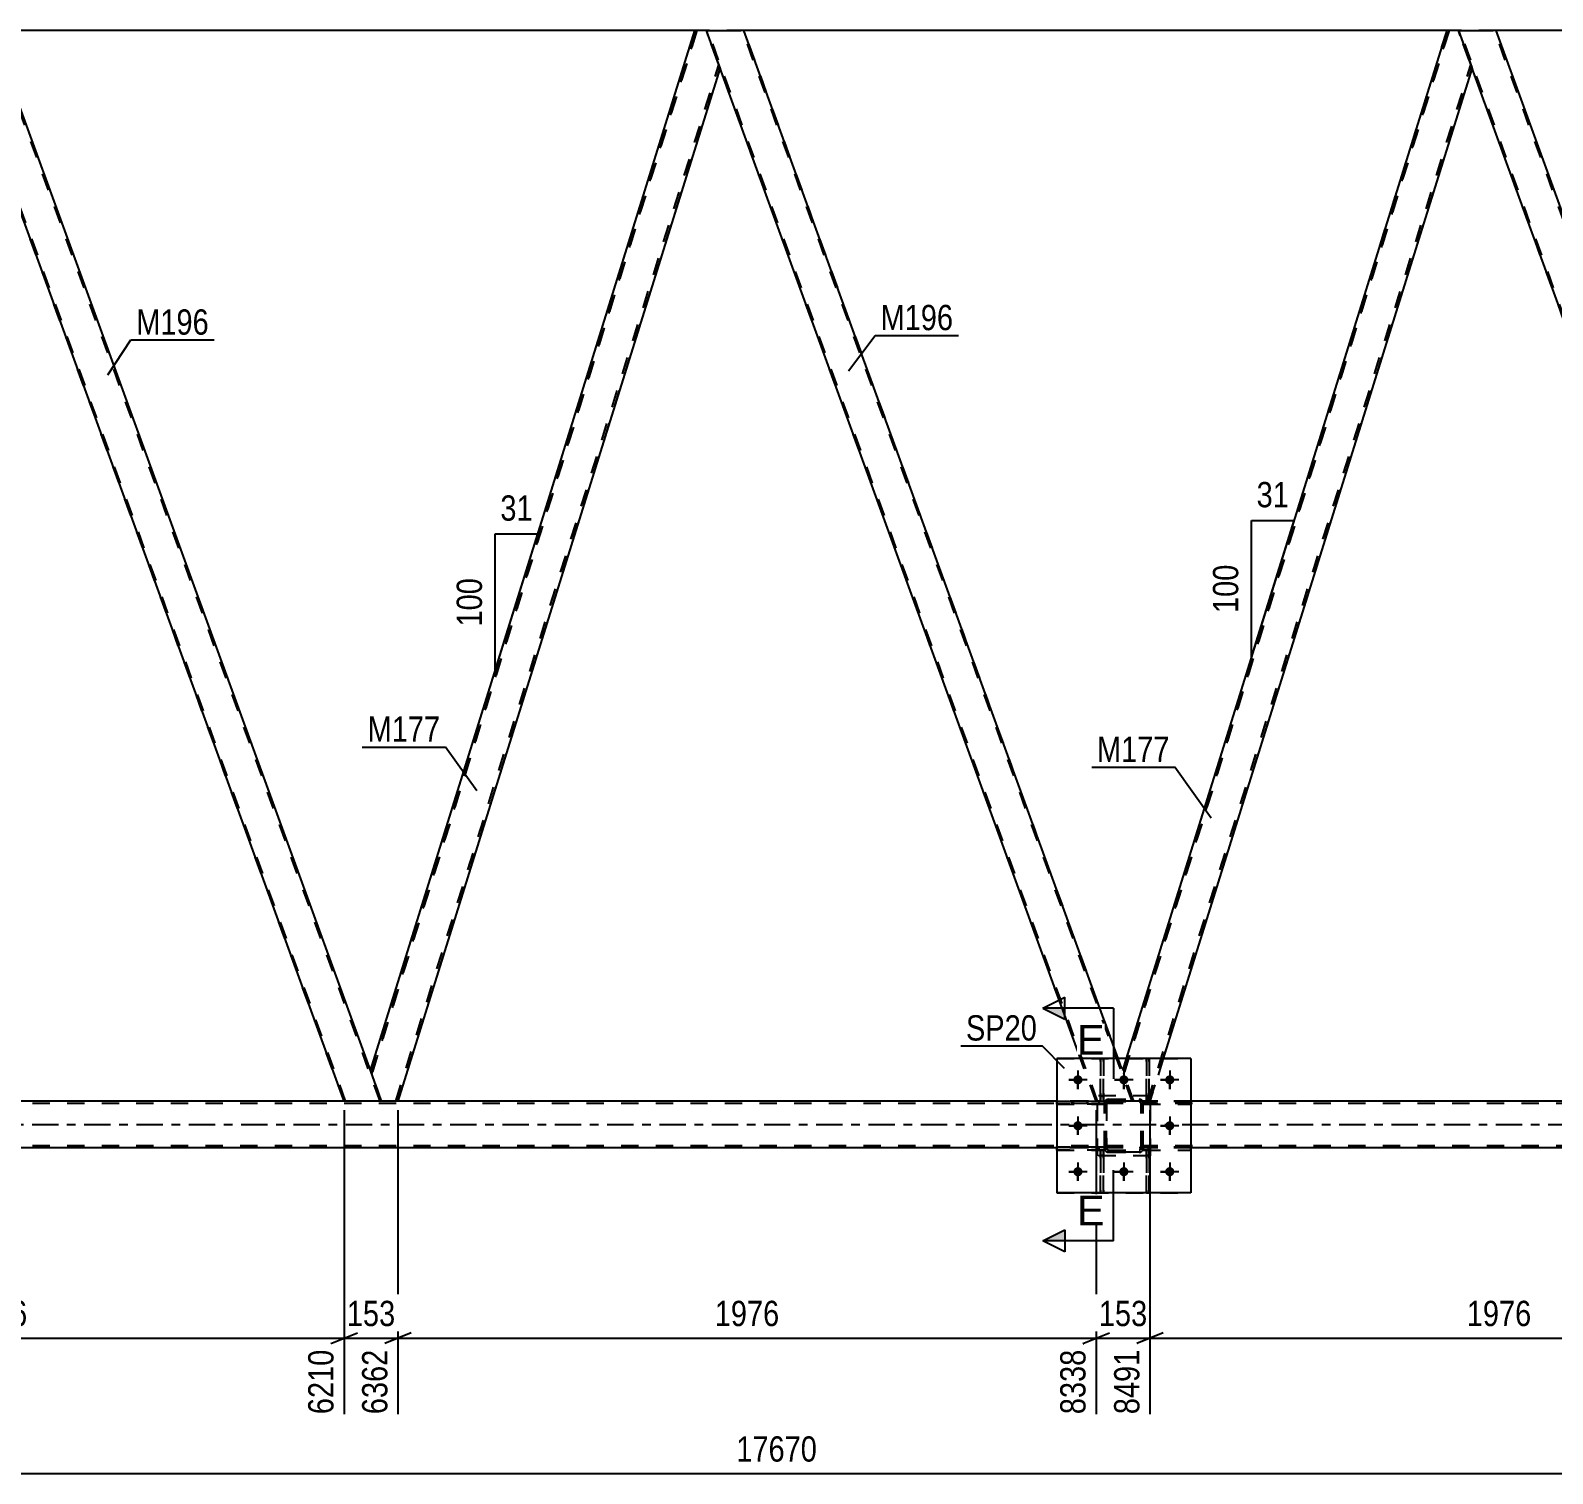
# Model space of a CAD drawing. Header units: millimetres. Extents: x 0 to 1757, y 0 to 560.
# Drawn here: x 1294 to 1466.3, y 261.4 to 424.8 of the extents above; entities that cross this region are included whole.
import ezdxf

# ---------------------------------------------------------------- set-up
doc = ezdxf.new("R2010")
doc.units = ezdxf.units.MM
doc.linetypes.add('DXK_LINE_DOT2', pattern=[3.9198, 1.9599, -1.9599])
doc.linetypes.add('DXK_LINE_DOT3', pattern=[5.9187, 2.979, -0.9799, 0.9799, -0.9799])
doc.styles.add('Arial', font='ARIAL.TTF', dxfattribs={"height": 0.2})
doc.styles.add('Arial Narrow', font='ARIALN.TTF', dxfattribs={"height": 0.2})

# ---------------------------------------------------------------- blocks, each defined once
blk = doc.blocks.new('Bolt-814276635-3873 - 3541')
at = {"linetype": 'Continuous'}
for points in [[(1413.1, 306.02, -1), (1412.06, 306.02, -1)], [(1418.3, 306.02, -1), (1417.26, 306.02, -1)], [(1423.5, 306.02, -1), (1422.46, 306.02, -1)], [(1413.1, 300.82, -1), (1412.06, 300.82, -1)], [(1423.5, 300.82, -1), (1422.46, 300.82, -1)], [(1413.1, 295.62, -1), (1412.06, 295.62, -1)], [(1418.3, 295.62, -1), (1417.26, 295.62, -1)], [(1423.5, 295.62, -1), (1422.46, 295.62, -1)]]:
    blk.add_hatch(color=1, dxfattribs=at).paths.add_polyline_path(points)
at = {"color": 1, "linetype": 'Continuous'}
for p, q in [((1412.58, 307.06), (1412.58, 304.98)), ((1417.78, 307.06), (1417.78, 304.98)), ((1422.98, 307.06), (1422.98, 304.98)), ((1413.62, 306.02), (1411.54, 306.02)), ((1418.82, 306.02), (1416.74, 306.02)), ((1424.02, 306.02), (1421.94, 306.02)), ((1412.58, 301.86), (1412.58, 299.78)), ((1422.98, 301.86), (1422.98, 299.78)), ((1413.62, 300.82), (1411.54, 300.82)), ((1424.02, 300.82), (1421.94, 300.82)), ((1412.58, 296.66), (1412.58, 294.58)), ((1417.78, 296.66), (1417.78, 294.58)), ((1422.98, 296.66), (1422.98, 294.58)), ((1413.62, 295.62), (1411.54, 295.62)), ((1418.82, 295.62), (1416.74, 295.62)), ((1424.02, 295.62), (1421.94, 295.62))]:
    blk.add_line(p, q, dxfattribs=at)
blk = doc.blocks.new('Part-814276635-3848 - 3541')
at = {"color": 7, "linetype": 'DXK_LINE_DOT2'}
for p, q in [((1415.58, 303.34), (1415.62, 303.52)), ((1415.62, 303.52), (1415.58, 303.34)), ((1415.58, 298.3), (1415.58, 303.34)), ((1415.58, 303.34), (1415.58, 303.34)), ((1415.58, 298.3), (1415.58, 303.34)), ((1415.82, 303.34), (1415.84, 303.43)), ((1415.84, 303.43), (1415.82, 303.34)), ((1415.82, 298.3), (1415.82, 303.34)), ((1415.82, 303.34), (1415.82, 303.34)), ((1415.82, 303.34), (1415.82, 298.3)), ((1415.84, 303.43), (1415.89, 303.51)), ((1415.89, 303.51), (1415.84, 303.43)), ((1415.88, 303.78), (1416.06, 303.82)), ((1416.06, 303.82), (1415.88, 303.78)), ((1415.89, 303.51), (1415.97, 303.56)), ((1415.97, 303.56), (1415.89, 303.51)), ((1416.06, 303.58), (1415.97, 303.56)), ((1416.06, 303.82), (1419.5, 303.82)), ((1416.06, 303.82), (1416.06, 303.82)), ((1416.06, 303.82), (1419.5, 303.82)), ((1416.06, 303.58), (1419.5, 303.58)), ((1416.06, 303.58), (1416.06, 303.58)), ((1416.06, 303.58), (1419.5, 303.58)), ((1419.5, 303.82), (1419.5, 303.82)), ((1419.5, 303.82), (1419.69, 303.78)), ((1419.69, 303.78), (1419.5, 303.82)), ((1419.5, 303.58), (1419.5, 303.58)), ((1419.5, 303.58), (1419.59, 303.56)), ((1419.59, 303.56), (1419.5, 303.58)), ((1419.59, 303.56), (1419.67, 303.51)), ((1419.67, 303.51), (1419.59, 303.56)), ((1419.67, 303.51), (1419.72, 303.43)), ((1419.72, 303.43), (1419.67, 303.51)), ((1419.72, 303.43), (1419.74, 303.34)), ((1419.74, 303.34), (1419.72, 303.43)), ((1419.74, 298.3), (1419.74, 303.34)), ((1419.74, 303.34), (1419.74, 303.34)), ((1419.74, 298.3), (1419.74, 303.34)), ((1419.95, 303.52), (1419.98, 303.34)), ((1419.98, 303.34), (1419.95, 303.52)), ((1419.98, 298.3), (1419.98, 303.34)), ((1419.98, 303.34), (1419.98, 303.34)), ((1419.98, 298.3), (1419.98, 303.34)), ((1415.58, 298.3), (1415.58, 298.3)), ((1415.62, 298.11), (1415.58, 298.3)), ((1415.58, 298.3), (1415.62, 298.11)), ((1415.82, 298.3), (1415.82, 298.3)), ((1415.84, 298.2), (1415.82, 298.3)), ((1415.82, 298.3), (1415.84, 298.2)), ((1415.89, 298.13), (1415.84, 298.2)), ((1415.84, 298.2), (1415.89, 298.13)), ((1415.97, 298.07), (1415.89, 298.13)), ((1415.89, 298.13), (1415.97, 298.07)), ((1419.67, 298.13), (1419.59, 298.07)), ((1419.59, 298.07), (1419.67, 298.13)), ((1419.72, 298.2), (1419.67, 298.13)), ((1419.67, 298.13), (1419.72, 298.2)), ((1419.74, 298.3), (1419.72, 298.2)), ((1419.72, 298.2), (1419.74, 298.3)), ((1419.74, 298.3), (1419.74, 298.3)), ((1419.98, 298.3), (1419.95, 298.11)), ((1419.95, 298.11), (1419.98, 298.3)), ((1419.98, 298.3), (1419.98, 298.3)), ((1416.06, 297.82), (1415.88, 297.85)), ((1415.88, 297.85), (1416.06, 297.82)), ((1416.06, 298.06), (1415.97, 298.07)), ((1415.97, 298.07), (1416.06, 298.06)), ((1416.06, 298.06), (1419.5, 298.06)), ((1416.06, 298.06), (1416.06, 298.06)), ((1416.06, 298.06), (1419.5, 298.06)), ((1416.06, 297.82), (1419.5, 297.82)), ((1416.06, 297.82), (1416.06, 297.82)), ((1419.5, 297.82), (1416.06, 297.82)), ((1419.59, 298.07), (1419.5, 298.06)), ((1419.5, 298.06), (1419.5, 298.06)), ((1419.69, 297.85), (1419.5, 297.82)), ((1419.5, 297.82), (1419.69, 297.85)), ((1419.5, 297.82), (1419.5, 297.82))]:
    blk.add_line(p, q, dxfattribs=at)
at = {"color": 7, "linetype": 'DXK_LINE_DOT3'}
blk.add_line((1417.78, 300.82), (1417.78, 300.82), dxfattribs=at)
at = {"color": 7, "linetype": 'DXK_LINE_DOT2'}
for centre, start, end in [((1416.06, 303.34), 112.5, 157.5), ((1416.06, 303.34), 112.5, 157.5), ((1419.5, 303.34), 22.5, 67.5), ((1419.5, 303.34), 22.5, 67.5), ((1416.06, 298.3), 202.5, 247.5), ((1416.06, 298.3), 202.5, 247.5), ((1419.5, 298.3), 292.5, 337.5), ((1419.5, 298.3), 292.5, 337.5)]:
    blk.add_arc(centre, 0.48, start, end, dxfattribs=at)
blk = doc.blocks.new('Part-814276635-3736 - 3541')
at = {"color": 7, "linetype": 'DXK_LINE_DOT2'}
for p, q in [((1415.14, 298.05), (1415.14, 298.05)), ((1415.14, 298.05), (1415.14, 297.45)), ((1415.14, 293.22), (1415.14, 298.05)), ((1415.46, 298.05), (1415.14, 298.05)), ((1415.14, 297.45), (1415.14, 293.22)), ((1415.14, 297.45), (1415.46, 297.45)), ((1415.46, 297.45), (1415.46, 298.05)), ((1415.46, 293.22), (1415.46, 298.05)), ((1415.46, 293.22), (1415.46, 297.45)), ((1415.14, 293.22), (1415.46, 293.22))]:
    blk.add_line(p, q, dxfattribs=at)
blk = doc.blocks.new('Part-814276635-3876 - 3541')
at = {"color": 7, "linetype": 'DXK_LINE_DOT2'}
for p, q in [((1415.46, 308.42), (1415.14, 308.42)), ((1415.14, 308.42), (1415.14, 304.17)), ((1415.14, 308.42), (1415.14, 303.57)), ((1415.46, 304.17), (1415.46, 308.42)), ((1415.46, 308.42), (1415.46, 303.57)), ((1415.46, 304.17), (1415.14, 304.17)), ((1415.14, 304.17), (1415.14, 303.57)), ((1415.46, 303.57), (1415.14, 303.57)), ((1415.46, 303.57), (1415.46, 304.17)), ((1415.46, 303.57), (1415.46, 303.57))]:
    blk.add_line(p, q, dxfattribs=at)
blk = doc.blocks.new('Part-814276635-3747 - 3541')
at = {"color": 2, "linetype": 'Continuous'}
for p, q in [((1332.5, 307.07), (1369.2, 424.82)), ((1370.52, 424.82), (1369.2, 424.82)), ((1372.05, 420.62), (1370.52, 424.82)), ((1372.07, 420.57), (1335.61, 303.6)), ((1333.76, 303.6), (1332.52, 307.02))]:
    blk.add_line(p, q, dxfattribs=at)
at = {"color": 7, "linetype": 'DXK_LINE_DOT2'}
for p, q in [((1369.2, 424.82), (1332.5, 307.07)), ((1369.46, 424.82), (1332.64, 306.7)), ((1332.64, 306.7), (1369.46, 424.82)), ((1372.07, 420.57), (1370.52, 424.82)), ((1335.36, 303.6), (1371.93, 420.94)), ((1335.36, 303.6), (1371.93, 420.94)), ((1335.61, 303.6), (1372.07, 420.57)), ((1371.93, 420.94), (1371.93, 420.94)), ((1372.05, 420.62), (1372.07, 420.57)), ((1372.07, 420.57), (1372.07, 420.57)), ((1333.76, 303.6), (1332.5, 307.07)), ((1332.5, 307.07), (1332.5, 307.07)), ((1332.5, 307.07), (1332.52, 307.02)), ((1332.64, 306.7), (1332.64, 306.7)), ((1335.61, 303.6), (1333.76, 303.6))]:
    blk.add_line(p, q, dxfattribs=at)
blk = doc.blocks.new('Part-814276635-3752 - 3541')
at = {"color": 2, "linetype": 'Continuous'}
for p, q in [((1370.55, 424.82), (1370.52, 424.82)), ((1370.55, 424.82), (1374.44, 424.82)), ((1374.78, 424.82), (1374.44, 424.82)), ((1417.15, 308.42), (1374.78, 424.82)), ((1374.78, 424.82), (1374.78, 424.82)), ((1412.89, 308.42), (1372.05, 420.62))]:
    blk.add_line(p, q, dxfattribs=at)
at = {"color": 7, "linetype": 'DXK_LINE_DOT2'}
for p, q in [((1414.64, 303.6), (1370.52, 424.82)), ((1372.05, 420.62), (1370.52, 424.82)), ((1370.52, 424.82), (1370.52, 424.82)), ((1370.52, 424.82), (1370.52, 424.82)), ((1414.81, 303.6), (1370.69, 424.82)), ((1414.81, 303.6), (1370.69, 424.82)), ((1370.69, 424.82), (1370.69, 424.82)), ((1370.86, 424.82), (1370.86, 424.82)), ((1370.86, 424.82), (1370.86, 424.82)), ((1418.73, 303.6), (1374.61, 424.82)), ((1418.73, 303.6), (1374.61, 424.82)), ((1374.61, 424.82), (1374.61, 424.82)), ((1418.9, 303.6), (1374.78, 424.82)), ((1414.64, 303.6), (1412.89, 308.42)), ((1418.9, 303.6), (1417.15, 308.42)), ((1418.9, 303.6), (1414.64, 303.6))]:
    blk.add_line(p, q, dxfattribs=at)
blk = doc.blocks.new('Part-814276635-3767 - 3541')
at = {"color": 2, "linetype": 'Continuous'}
for p, q in [((1285.41, 424.82), (1285.39, 424.82)), ((1285.41, 424.82), (1289.3, 424.82)), ((1289.64, 424.82), (1289.3, 424.82)), ((1332.52, 307.02), (1289.64, 424.82)), ((1289.64, 424.82), (1289.64, 424.82)), ((1329.51, 303.6), (1286.92, 420.62))]:
    blk.add_line(p, q, dxfattribs=at)
at = {"color": 7, "linetype": 'DXK_LINE_DOT2'}
for p, q in [((1329.51, 303.6), (1285.39, 424.82)), ((1286.92, 420.62), (1285.39, 424.82)), ((1285.39, 424.82), (1285.39, 424.82)), ((1285.39, 424.82), (1285.39, 424.82)), ((1329.68, 303.6), (1285.56, 424.82)), ((1329.68, 303.6), (1285.56, 424.82)), ((1285.56, 424.82), (1285.56, 424.82)), ((1285.73, 424.82), (1285.73, 424.82)), ((1285.73, 424.82), (1285.73, 424.82)), ((1333.59, 303.6), (1289.47, 424.82)), ((1333.59, 303.6), (1289.47, 424.82)), ((1289.47, 424.82), (1289.47, 424.82)), ((1333.76, 303.6), (1289.64, 424.82)), ((1333.76, 303.6), (1332.52, 307.02)), ((1333.76, 303.6), (1329.51, 303.6))]:
    blk.add_line(p, q, dxfattribs=at)
blk = doc.blocks.new('Part-814276635-3772 - 3541')
at = {"color": 7, "linetype": 'DXK_LINE_DOT2'}
for p, q in [((1703.85, 303.6), (1081.11, 303.6)), ((1703.85, 303.36), (1081.11, 303.36)), ((1703.85, 303.36), (1081.11, 303.36)), ((1425.38, 303.6), (1410.18, 303.6)), ((1703.85, 298.56), (1081.11, 298.56)), ((1703.85, 298.56), (1081.11, 298.56)), ((1703.85, 298.32), (1081.11, 298.32)), ((1425.38, 298.32), (1410.18, 298.32))]:
    blk.add_line(p, q, dxfattribs=at)
at = {"color": 2, "linetype": 'Continuous'}
for p, q in [((1410.18, 303.6), (1255.11, 303.6)), ((1580.45, 303.6), (1425.38, 303.6)), ((1410.18, 298.32), (1255.11, 298.32)), ((1580.45, 298.32), (1425.38, 298.32))]:
    blk.add_line(p, q, dxfattribs=at)
at = {"color": 7, "linetype": 'DXK_LINE_DOT3'}
blk.add_line((1081.11, 300.96), (1703.85, 300.96), dxfattribs=at)
blk = doc.blocks.new('Part-814276635-3773 - 3541')
at = {"color": 7, "linetype": 'DXK_LINE_DOT2'}
for p, q in [((1410.18, 308.42), (1425.38, 308.42)), ((1410.18, 308.42), (1410.18, 293.22)), ((1425.38, 308.42), (1425.38, 293.22)), ((1410.18, 293.22), (1425.38, 293.22))]:
    blk.add_line(p, q, dxfattribs=at)
blk = doc.blocks.new('Part-814276635-3960 - 3541')
at = {"color": 2, "linetype": 'Continuous'}
for p, q in [((1420.34, 308.42), (1420.34, 308.42)), ((1420.34, 308.42), (1420.66, 308.42)), ((1420.66, 308.42), (1420.66, 308.42))]:
    blk.add_line(p, q, dxfattribs=at)
at = {"color": 7, "linetype": 'DXK_LINE_DOT2'}
for p, q in [((1420.34, 304.17), (1420.34, 308.42)), ((1420.34, 308.42), (1420.34, 303.57)), ((1420.66, 304.17), (1420.66, 308.42)), ((1420.66, 308.42), (1420.66, 303.57)), ((1420.34, 303.57), (1420.34, 304.17)), ((1420.34, 304.17), (1420.66, 304.17)), ((1420.34, 303.57), (1420.34, 303.57)), ((1420.34, 303.57), (1420.66, 303.57)), ((1420.66, 304.17), (1420.66, 303.57))]:
    blk.add_line(p, q, dxfattribs=at)
blk = doc.blocks.new('Part-814276635-3796 - 3541')
at = {"color": 7, "linetype": 'DXK_LINE_DOT2'}
for p, q in [((1420.66, 308.42), (1420.34, 308.42)), ((1420.34, 308.42), (1420.34, 304.17)), ((1420.34, 308.42), (1420.34, 303.57)), ((1420.66, 304.17), (1420.66, 308.42)), ((1420.66, 308.42), (1420.66, 303.57)), ((1420.66, 304.17), (1420.34, 304.17)), ((1420.34, 304.17), (1420.34, 303.57)), ((1420.66, 303.57), (1420.34, 303.57)), ((1420.66, 303.57), (1420.66, 304.17)), ((1420.66, 303.57), (1420.66, 303.57))]:
    blk.add_line(p, q, dxfattribs=at)
blk = doc.blocks.new('Part-814276635-3801 - 3541')
at = {"color": 2, "linetype": 'Continuous'}
for p, q in [((1425.38, 308.42), (1410.18, 308.42)), ((1410.18, 308.42), (1410.18, 293.22)), ((1425.38, 308.42), (1425.38, 293.22)), ((1425.38, 293.22), (1410.18, 293.22))]:
    blk.add_line(p, q, dxfattribs=at)
blk = doc.blocks.new('Part-814276635-3920 - 3541')
at = {"color": 7, "linetype": 'DXK_LINE_DOT2'}
for p, q in [((1410.18, 298.06), (1410.18, 298.38)), ((1410.18, 298.38), (1415.58, 298.38)), ((1414.98, 298.06), (1414.98, 298.38)), ((1414.98, 298.38), (1415.58, 298.38)), ((1415.58, 298.06), (1415.58, 298.38)), ((1415.58, 298.38), (1415.58, 298.06)), ((1415.58, 298.06), (1410.18, 298.06)), ((1414.98, 298.06), (1415.58, 298.06))]:
    blk.add_line(p, q, dxfattribs=at)
blk = doc.blocks.new('Part-814276635-3816 - 3541')
at = {"color": 2, "linetype": 'Continuous'}
for p, q in [((1455.68, 424.82), (1455.66, 424.82)), ((1455.68, 424.82), (1459.57, 424.82)), ((1459.91, 424.82), (1459.57, 424.82)), ((1502.79, 307.02), (1459.91, 424.82)), ((1459.91, 424.82), (1459.91, 424.82)), ((1499.78, 303.6), (1457.19, 420.62))]:
    blk.add_line(p, q, dxfattribs=at)
at = {"color": 7, "linetype": 'DXK_LINE_DOT2'}
for p, q in [((1499.78, 303.6), (1455.66, 424.82)), ((1456.93, 421.31), (1455.66, 424.82)), ((1455.66, 424.82), (1455.66, 424.82)), ((1455.66, 424.82), (1455.66, 424.82)), ((1499.95, 303.6), (1455.83, 424.82)), ((1499.95, 303.6), (1455.83, 424.82)), ((1455.83, 424.82), (1455.83, 424.82)), ((1456, 424.82), (1456, 424.82)), ((1456, 424.82), (1456, 424.82)), ((1503.86, 303.6), (1459.74, 424.82)), ((1503.86, 303.6), (1459.74, 424.82)), ((1459.74, 424.82), (1459.74, 424.82)), ((1504.03, 303.6), (1459.91, 424.82)), ((1457.19, 420.62), (1456.93, 421.31)), ((1504.03, 303.6), (1502.79, 307.02)), ((1504.03, 303.6), (1499.78, 303.6))]:
    blk.add_line(p, q, dxfattribs=at)
blk = doc.blocks.new('Part-814276635-3821 - 3541')
at = {"color": 7, "linetype": 'DXK_LINE_DOT2'}
for p, q in [((1454.34, 424.82), (1417.64, 307.07)), ((1454.59, 424.82), (1417.77, 306.7)), ((1417.77, 306.7), (1454.59, 424.82)), ((1457.2, 420.57), (1455.66, 424.82)), ((1420.49, 303.6), (1457.07, 420.94)), ((1420.49, 303.6), (1457.07, 420.94)), ((1420.74, 303.6), (1457.2, 420.57)), ((1457.07, 420.94), (1457.07, 420.94)), ((1457.19, 420.62), (1457.2, 420.57)), ((1457.2, 420.57), (1457.2, 420.57)), ((1418.06, 308.42), (1417.64, 307.07)), ((1418.9, 303.6), (1417.64, 307.07)), ((1418.9, 303.6), (1417.64, 307.07)), ((1417.64, 307.07), (1417.64, 307.07)), ((1422.25, 308.42), (1420.74, 303.6)), ((1417.77, 306.7), (1417.77, 306.7)), ((1420.74, 303.6), (1418.9, 303.6))]:
    blk.add_line(p, q, dxfattribs=at)
at = {"color": 2, "linetype": 'Continuous'}
for p, q in [((1454.34, 424.82), (1418.06, 308.42)), ((1455.66, 424.82), (1454.34, 424.82)), ((1455.66, 424.82), (1457.19, 420.62)), ((1457.2, 420.57), (1422.25, 308.42))]:
    blk.add_line(p, q, dxfattribs=at)
blk = doc.blocks.new('Part-814276635-3827 - 3541')
at = {"color": 2, "linetype": 'Continuous'}
for p, q in [((1369.2, 424.82), (1289.64, 424.82)), ((1454.34, 424.82), (1374.78, 424.82)), ((1539.47, 424.82), (1459.91, 424.82))]:
    blk.add_line(p, q, dxfattribs=at)
at = {"color": 7, "linetype": 'DXK_LINE_DOT2'}
for p, q in [((1374.78, 424.82), (1369.2, 424.82)), ((1459.91, 424.82), (1454.34, 424.82))]:
    blk.add_line(p, q, dxfattribs=at)
blk = doc.blocks.new('Part-814276635-3846 - 3541')
at = {"color": 7, "linetype": 'DXK_LINE_DOT2'}
for p, q in [((1419.98, 303.26), (1419.98, 303.58)), ((1420.58, 303.58), (1419.98, 303.58)), ((1419.98, 303.58), (1419.98, 303.26)), ((1425.38, 303.58), (1419.98, 303.58)), ((1420.58, 303.26), (1420.58, 303.58)), ((1425.38, 303.26), (1425.38, 303.58)), ((1420.58, 303.26), (1419.98, 303.26)), ((1419.98, 303.26), (1425.38, 303.26))]:
    blk.add_line(p, q, dxfattribs=at)
blk = doc.blocks.new('Part-814276635-3847 - 3541')
at = {"color": 7, "linetype": 'DXK_LINE_DOT2'}
for p, q in [((1420.78, 304.22), (1414.78, 304.22)), ((1414.78, 297.42), (1414.78, 304.22)), ((1420.78, 297.42), (1420.78, 304.22)), ((1420.78, 297.42), (1414.78, 297.42))]:
    blk.add_line(p, q, dxfattribs=at)
blk = doc.blocks.new('Part-814276635-3854 - 3541')
at = {"color": 7, "linetype": 'DXK_LINE_DOT2'}
for p, q in [((1420.34, 298.05), (1420.34, 298.05)), ((1420.34, 298.05), (1420.34, 297.45)), ((1420.34, 293.22), (1420.34, 298.05)), ((1420.66, 298.05), (1420.34, 298.05)), ((1420.34, 297.45), (1420.34, 293.22)), ((1420.34, 297.45), (1420.66, 297.45)), ((1420.66, 297.45), (1420.66, 298.05)), ((1420.66, 293.22), (1420.66, 298.05)), ((1420.66, 293.22), (1420.66, 297.45)), ((1420.34, 293.22), (1420.66, 293.22))]:
    blk.add_line(p, q, dxfattribs=at)
blk = doc.blocks.new('Part-814276635-3865 - 3541')
at = {"color": 7, "linetype": 'DXK_LINE_DOT2'}
for p, q in [((1415.46, 298.05), (1415.14, 298.05)), ((1415.14, 297.45), (1415.14, 298.05)), ((1415.14, 293.22), (1415.14, 298.05)), ((1415.46, 297.45), (1415.14, 297.45)), ((1415.14, 293.22), (1415.14, 297.45)), ((1415.46, 298.05), (1415.46, 298.05)), ((1415.46, 298.05), (1415.46, 297.45)), ((1415.46, 293.22), (1415.46, 298.05)), ((1415.46, 297.45), (1415.46, 293.22)), ((1415.46, 293.22), (1415.14, 293.22))]:
    blk.add_line(p, q, dxfattribs=at)
blk = doc.blocks.new('Bolt-814276635-3872 - 3541')
at = {"color": 1, "linetype": 'Continuous'}
for p, q in [((1412.58, 307.06), (1412.58, 306.36)), ((1417.78, 307.06), (1417.78, 306.36)), ((1422.98, 307.06), (1422.98, 306.36)), ((1411.54, 306.02), (1412.24, 306.02)), ((1412.58, 304.98), (1412.58, 305.67)), ((1413.62, 306.02), (1412.93, 306.02)), ((1416.74, 306.02), (1417.44, 306.02)), ((1417.78, 304.98), (1417.78, 305.67)), ((1418.82, 306.02), (1418.13, 306.02)), ((1421.94, 306.02), (1422.64, 306.02)), ((1422.98, 304.98), (1422.98, 305.67)), ((1424.02, 306.02), (1423.33, 306.02)), ((1412.58, 301.86), (1412.58, 301.16)), ((1422.98, 301.86), (1422.98, 301.16)), ((1411.54, 300.82), (1412.24, 300.82)), ((1412.58, 299.78), (1412.58, 300.47)), ((1413.62, 300.82), (1412.93, 300.82)), ((1421.94, 300.82), (1422.64, 300.82)), ((1422.98, 299.78), (1422.98, 300.47)), ((1424.02, 300.82), (1423.33, 300.82)), ((1412.58, 296.66), (1412.58, 295.96)), ((1417.78, 296.66), (1417.78, 295.96)), ((1422.98, 296.66), (1422.98, 295.96)), ((1411.54, 295.62), (1412.24, 295.62)), ((1412.58, 294.58), (1412.58, 295.27)), ((1413.62, 295.62), (1412.93, 295.62)), ((1416.74, 295.62), (1417.44, 295.62)), ((1417.78, 294.58), (1417.78, 295.27)), ((1418.82, 295.62), (1418.13, 295.62)), ((1421.94, 295.62), (1422.64, 295.62)), ((1422.98, 294.58), (1422.98, 295.27)), ((1424.02, 295.62), (1423.33, 295.62))]:
    blk.add_line(p, q, dxfattribs=at)
blk = doc.blocks.new('Part-814276635-3895 - 3541')
at = {"color": 2, "linetype": 'Continuous'}
for p, q in [((1415.14, 308.42), (1415.14, 308.42)), ((1415.14, 308.42), (1415.46, 308.42)), ((1415.46, 308.42), (1415.46, 308.42))]:
    blk.add_line(p, q, dxfattribs=at)
at = {"color": 7, "linetype": 'DXK_LINE_DOT2'}
for p, q in [((1415.14, 304.17), (1415.14, 308.42)), ((1415.14, 308.42), (1415.14, 303.57)), ((1415.46, 304.17), (1415.46, 308.42)), ((1415.46, 308.42), (1415.46, 303.57)), ((1415.14, 303.57), (1415.14, 304.17)), ((1415.14, 304.17), (1415.46, 304.17)), ((1415.14, 303.57), (1415.14, 303.57)), ((1415.14, 303.57), (1415.46, 303.57)), ((1415.46, 304.17), (1415.46, 303.57))]:
    blk.add_line(p, q, dxfattribs=at)
blk = doc.blocks.new('Part-814276635-3902 - 3541')
at = {"color": 7, "linetype": 'DXK_LINE_DOT2'}
for p, q in [((1420.66, 298.05), (1420.34, 298.05)), ((1420.34, 297.45), (1420.34, 298.05)), ((1420.34, 293.22), (1420.34, 298.05)), ((1420.66, 297.45), (1420.34, 297.45)), ((1420.34, 293.22), (1420.34, 297.45)), ((1420.66, 298.05), (1420.66, 298.05)), ((1420.66, 298.05), (1420.66, 297.45)), ((1420.66, 293.22), (1420.66, 298.05)), ((1420.66, 297.45), (1420.66, 293.22)), ((1420.66, 293.22), (1420.34, 293.22))]:
    blk.add_line(p, q, dxfattribs=at)
blk = doc.blocks.new('Part-814276635-3923 - 3541')
at = {"color": 7, "linetype": 'DXK_LINE_DOT2'}
for p, q in [((1410.18, 303.26), (1410.18, 303.58)), ((1410.18, 303.58), (1415.58, 303.58)), ((1414.98, 303.26), (1414.98, 303.58)), ((1414.98, 303.58), (1415.58, 303.58)), ((1415.58, 303.26), (1415.58, 303.58)), ((1415.58, 303.58), (1415.58, 303.26)), ((1415.58, 303.26), (1410.18, 303.26)), ((1414.98, 303.26), (1415.58, 303.26))]:
    blk.add_line(p, q, dxfattribs=at)
blk = doc.blocks.new('Part-814276635-3926 - 3541')
at = {"color": 7, "linetype": 'DXK_LINE_DOT2'}
for p, q in [((1425.38, 298.38), (1419.98, 298.38)), ((1419.98, 298.38), (1419.98, 298.06)), ((1419.98, 298.06), (1419.98, 298.38)), ((1420.58, 298.06), (1420.58, 298.38)), ((1425.38, 298.38), (1425.38, 298.06)), ((1419.98, 298.06), (1425.38, 298.06))]:
    blk.add_line(p, q, dxfattribs=at)
blk = doc.blocks.new('Part-814276635-3929 - 3541')
at = {"color": 7, "linetype": 'DXK_LINE_DOT2'}
for p, q in [((1425.38, 303.58), (1419.98, 303.58)), ((1419.98, 303.58), (1419.98, 303.26)), ((1419.98, 303.26), (1419.98, 303.58)), ((1420.58, 303.26), (1420.58, 303.58)), ((1425.38, 303.58), (1425.38, 303.26)), ((1419.98, 303.26), (1425.38, 303.26))]:
    blk.add_line(p, q, dxfattribs=at)
blk = doc.blocks.new('Part-814276635-3932 - 3541')
at = {"color": 7, "linetype": 'DXK_LINE_DOT2'}
for p, q in [((1415.58, 303.34), (1415.62, 303.52)), ((1415.62, 303.52), (1415.58, 303.34)), ((1415.58, 298.3), (1415.58, 303.34)), ((1415.58, 303.34), (1415.58, 303.34)), ((1415.58, 298.3), (1415.58, 303.34)), ((1415.82, 303.34), (1415.84, 303.43)), ((1415.84, 303.43), (1415.82, 303.34)), ((1415.82, 298.3), (1415.82, 303.34)), ((1415.82, 303.34), (1415.82, 303.34)), ((1415.82, 303.34), (1415.82, 298.3)), ((1415.84, 303.43), (1415.89, 303.51)), ((1415.89, 303.51), (1415.84, 303.43)), ((1415.88, 303.78), (1416.06, 303.82)), ((1416.06, 303.82), (1415.88, 303.78)), ((1415.89, 303.51), (1415.97, 303.56)), ((1415.97, 303.56), (1415.89, 303.51)), ((1416.06, 303.58), (1415.97, 303.56)), ((1416.06, 303.82), (1419.5, 303.82)), ((1416.06, 303.82), (1416.06, 303.82)), ((1416.06, 303.82), (1419.5, 303.82)), ((1416.06, 303.58), (1419.5, 303.58)), ((1416.06, 303.58), (1416.06, 303.58)), ((1416.06, 303.58), (1419.5, 303.58)), ((1419.5, 303.82), (1419.5, 303.82)), ((1419.5, 303.82), (1419.69, 303.78)), ((1419.69, 303.78), (1419.5, 303.82)), ((1419.5, 303.58), (1419.5, 303.58)), ((1419.5, 303.58), (1419.59, 303.56)), ((1419.59, 303.56), (1419.5, 303.58)), ((1419.59, 303.56), (1419.67, 303.51)), ((1419.67, 303.51), (1419.59, 303.56)), ((1419.67, 303.51), (1419.72, 303.43)), ((1419.72, 303.43), (1419.67, 303.51)), ((1419.72, 303.43), (1419.74, 303.34)), ((1419.74, 303.34), (1419.72, 303.43)), ((1419.74, 298.3), (1419.74, 303.34)), ((1419.74, 303.34), (1419.74, 303.34)), ((1419.74, 298.3), (1419.74, 303.34)), ((1419.95, 303.52), (1419.98, 303.34)), ((1419.98, 303.34), (1419.95, 303.52)), ((1419.98, 298.3), (1419.98, 303.34)), ((1419.98, 303.34), (1419.98, 303.34)), ((1419.98, 298.3), (1419.98, 303.34)), ((1415.58, 298.3), (1415.58, 298.3)), ((1415.62, 298.11), (1415.58, 298.3)), ((1415.58, 298.3), (1415.62, 298.11)), ((1415.82, 298.3), (1415.82, 298.3)), ((1415.84, 298.2), (1415.82, 298.3)), ((1415.82, 298.3), (1415.84, 298.2)), ((1415.89, 298.13), (1415.84, 298.2)), ((1415.84, 298.2), (1415.89, 298.13)), ((1415.97, 298.07), (1415.89, 298.13)), ((1415.89, 298.13), (1415.97, 298.07)), ((1419.67, 298.13), (1419.59, 298.07)), ((1419.59, 298.07), (1419.67, 298.13)), ((1419.72, 298.2), (1419.67, 298.13)), ((1419.67, 298.13), (1419.72, 298.2)), ((1419.74, 298.3), (1419.72, 298.2)), ((1419.72, 298.2), (1419.74, 298.3)), ((1419.74, 298.3), (1419.74, 298.3)), ((1419.98, 298.3), (1419.95, 298.11)), ((1419.95, 298.11), (1419.98, 298.3)), ((1419.98, 298.3), (1419.98, 298.3)), ((1416.06, 297.82), (1415.88, 297.85)), ((1415.88, 297.85), (1416.06, 297.82)), ((1416.06, 298.06), (1415.97, 298.07)), ((1415.97, 298.07), (1416.06, 298.06)), ((1416.06, 298.06), (1419.5, 298.06)), ((1416.06, 298.06), (1416.06, 298.06)), ((1416.06, 298.06), (1419.5, 298.06)), ((1416.06, 297.82), (1419.5, 297.82)), ((1416.06, 297.82), (1416.06, 297.82)), ((1419.5, 297.82), (1416.06, 297.82)), ((1419.59, 298.07), (1419.5, 298.06)), ((1419.5, 298.06), (1419.5, 298.06)), ((1419.69, 297.85), (1419.5, 297.82)), ((1419.5, 297.82), (1419.69, 297.85)), ((1419.5, 297.82), (1419.5, 297.82))]:
    blk.add_line(p, q, dxfattribs=at)
at = {"color": 7, "linetype": 'DXK_LINE_DOT3'}
blk.add_line((1417.78, 300.82), (1417.78, 300.82), dxfattribs=at)
at = {"color": 7, "linetype": 'DXK_LINE_DOT2'}
for centre, start, end in [((1416.06, 303.34), 112.5, 157.5), ((1416.06, 303.34), 112.5, 157.5), ((1419.5, 303.34), 22.5, 67.5), ((1419.5, 303.34), 22.5, 67.5), ((1416.06, 298.3), 202.5, 247.5), ((1416.06, 298.3), 202.5, 247.5), ((1419.5, 298.3), 292.5, 337.5), ((1419.5, 298.3), 292.5, 337.5)]:
    blk.add_arc(centre, 0.48, start, end, dxfattribs=at)
blk = doc.blocks.new('Part-814276635-3933 - 3541')
at = {"color": 7, "linetype": 'DXK_LINE_DOT2'}
for p, q in [((1420.78, 304.22), (1414.78, 304.22)), ((1414.78, 297.42), (1414.78, 304.22)), ((1420.78, 297.42), (1420.78, 304.22)), ((1420.78, 297.42), (1414.78, 297.42))]:
    blk.add_line(p, q, dxfattribs=at)
blk = doc.blocks.new('Part-814276635-3963 - 3541')
at = {"color": 7, "linetype": 'DXK_LINE_DOT2'}
for p, q in [((1415.58, 298.38), (1410.18, 298.38)), ((1410.18, 298.38), (1410.18, 298.06)), ((1415.58, 298.38), (1414.98, 298.38)), ((1414.98, 298.06), (1414.98, 298.38)), ((1415.58, 298.38), (1415.58, 298.06)), ((1415.58, 298.06), (1415.58, 298.38)), ((1410.18, 298.06), (1415.58, 298.06)), ((1415.58, 298.06), (1414.98, 298.06))]:
    blk.add_line(p, q, dxfattribs=at)
blk = doc.blocks.new('Part-814276635-3966 - 3541')
at = {"color": 7, "linetype": 'DXK_LINE_DOT2'}
for p, q in [((1415.46, 303.58), (1410.18, 303.58)), ((1410.18, 303.58), (1410.18, 303.26)), ((1415.58, 303.58), (1414.98, 303.58)), ((1414.98, 303.26), (1414.98, 303.58)), ((1415.58, 303.58), (1415.58, 303.26)), ((1415.58, 303.26), (1415.58, 303.58)), ((1410.18, 303.26), (1415.58, 303.26)), ((1415.58, 303.26), (1414.98, 303.26))]:
    blk.add_line(p, q, dxfattribs=at)
blk = doc.blocks.new('Part-814276635-3967 - 3541')
at = {"color": 7, "linetype": 'DXK_LINE_DOT2'}
for p, q in [((1419.98, 298.06), (1419.98, 298.38)), ((1420.58, 298.38), (1419.98, 298.38)), ((1419.98, 298.38), (1419.98, 298.06)), ((1425.38, 298.38), (1419.98, 298.38)), ((1420.58, 298.06), (1420.58, 298.38)), ((1425.38, 298.06), (1425.38, 298.38)), ((1420.58, 298.06), (1419.98, 298.06)), ((1419.98, 298.06), (1425.38, 298.06))]:
    blk.add_line(p, q, dxfattribs=at)
blk = doc.blocks.new('StraightDimension-814276635-4363 - 3541')
at = {"color": 7, "linetype": 'Continuous'}
for p, q in [((1335.61, 302.6), (1335.61, 268.17)), ((1414.64, 302.6), (1414.64, 268.17)), ((1337.11, 277.39), (1334.11, 276.19)), ((1335.61, 276.79), (1414.64, 276.79)), ((1413.14, 276.19), (1416.14, 277.39))]:
    blk.add_line(p, q, dxfattribs=at)
at = {"color": 0}
blk.add_wipeout([(1379.38, 277.54), (1379.38, 281.74), (1370.87, 281.74), (1370.87, 277.54)], dxfattribs=at)
at = {"color": 0, "linetype": 'Continuous'}
blk.add_wipeout([(1414.04, 276.09), (1409.84, 276.09), (1409.84, 267.57), (1414.04, 267.57)], dxfattribs=at)
at = {"color": 3, "style": 'Arial Narrow'}
blk.add_text('1976', height=2.863, dxfattribs=at).set_placement((1371.47, 278.14))
at = {"color": 3, "linetype": 'Continuous', "style": 'Arial Narrow'}
blk.add_text('8338', height=2.863, rotation=90.0002, dxfattribs=at).set_placement((1413.44, 268.17))
blk = doc.blocks.new('StraightDimension-814276635-4344 - 3541')
at = {"color": 7, "linetype": 'Continuous'}
for p, q in [((1414.64, 302.6), (1414.64, 268.17)), ((1420.74, 302.6), (1420.74, 268.17)), ((1413.14, 276.19), (1416.14, 277.39)), ((1414.64, 276.79), (1420.74, 276.79)), ((1422.24, 277.39), (1419.24, 276.19))]:
    blk.add_line(p, q, dxfattribs=at)
at = {"color": 0}
blk.add_wipeout([(1421.04, 277.54), (1421.04, 281.74), (1414.35, 281.74), (1414.35, 277.54)], dxfattribs=at)
at = {"color": 0, "linetype": 'Continuous'}
blk.add_wipeout([(1420.14, 276.09), (1415.94, 276.09), (1415.94, 267.57), (1420.14, 267.57)], dxfattribs=at)
at = {"color": 3, "style": 'Arial Narrow'}
blk.add_text('153', height=2.863, dxfattribs=at).set_placement((1414.95, 278.14))
at = {"color": 3, "linetype": 'Continuous', "style": 'Arial Narrow'}
blk.add_text('8491', height=2.863, rotation=90.0002, dxfattribs=at).set_placement((1419.54, 268.17))
blk = doc.blocks.new('AngleDimension-814276635-4130 - 3541')
at = {"color": 7, "linetype": 'Continuous'}
for p, q in [((1432.23, 369.34), (1437.05, 369.34)), ((1432.23, 353.88), (1437.05, 369.34)), ((1432.23, 353.88), (1432.23, 369.34)), ((1434.26, 360.39), (1437.05, 369.34))]:
    blk.add_line(p, q, dxfattribs=at)
at = {"color": 0}
for points in [[(1437.06, 370.24), (1437.06, 374.44), (1432.21, 374.44), (1432.21, 370.24)], [(1431.33, 364.95), (1427.13, 364.95), (1427.13, 358.27), (1431.33, 358.27)]]:
    blk.add_wipeout(points, dxfattribs=at)
at = {"color": 3, "style": 'Arial Narrow'}
blk.add_text('31', height=2.863, dxfattribs=at).set_placement((1432.81, 370.84))
blk.add_text('100', height=2.863, rotation=90.0002, dxfattribs=at).set_placement((1430.73, 358.87))
blk = doc.blocks.new('StraightDimension-814276635-4382 - 3541')
at = {"color": 7, "linetype": 'Continuous'}
for p, q in [((1329.51, 302.6), (1329.51, 268.17)), ((1335.61, 302.6), (1335.61, 268.17)), ((1328.01, 276.19), (1331.01, 277.39)), ((1329.51, 276.79), (1335.61, 276.79)), ((1337.11, 277.39), (1334.11, 276.19))]:
    blk.add_line(p, q, dxfattribs=at)
at = {"color": 0}
blk.add_wipeout([(1335.9, 277.54), (1335.9, 281.74), (1329.22, 281.74), (1329.22, 277.54)], dxfattribs=at)
at = {"color": 0, "linetype": 'Continuous'}
blk.add_wipeout([(1335.01, 276.09), (1330.81, 276.09), (1330.81, 267.57), (1335.01, 267.57)], dxfattribs=at)
at = {"color": 3, "style": 'Arial Narrow'}
blk.add_text('153', height=2.863, dxfattribs=at).set_placement((1329.82, 278.14))
at = {"color": 3, "linetype": 'Continuous', "style": 'Arial Narrow'}
blk.add_text('6362', height=2.863, rotation=90.0002, dxfattribs=at).set_placement((1334.41, 268.17))
blk = doc.blocks.new('StraightDimension-814276635-4325 - 3541')
at = {"color": 7, "linetype": 'Continuous'}
for p, q in [((1420.74, 302.6), (1420.74, 268.17)), ((1499.78, 302.6), (1499.78, 266.34)), ((1422.24, 277.39), (1419.24, 276.19)), ((1420.74, 276.79), (1499.78, 276.79)), ((1498.28, 276.19), (1501.28, 277.39))]:
    blk.add_line(p, q, dxfattribs=at)
at = {"color": 0}
blk.add_wipeout([(1464.52, 277.54), (1464.52, 281.74), (1456, 281.74), (1456, 277.54)], dxfattribs=at)
at = {"color": 0, "linetype": 'Continuous'}
blk.add_wipeout([(1499.18, 276.09), (1494.98, 276.09), (1494.98, 265.74), (1499.18, 265.74)], dxfattribs=at)
at = {"color": 3, "style": 'Arial Narrow'}
blk.add_text('1976', height=2.863, dxfattribs=at).set_placement((1456.6, 278.14))
at = {"color": 3, "linetype": 'Continuous', "style": 'Arial Narrow'}
blk.add_text('10467', height=2.863, rotation=90.0002, dxfattribs=at).set_placement((1498.58, 266.34))
blk = doc.blocks.new('AngleDimension-814276635-4141 - 3541')
at = {"color": 7, "linetype": 'Continuous'}
for p, q in [((1346.62, 367.82), (1351.44, 367.82)), ((1346.62, 352.35), (1351.44, 367.82)), ((1346.62, 352.35), (1346.62, 367.82)), ((1347.53, 355.28), (1351.44, 367.82))]:
    blk.add_line(p, q, dxfattribs=at)
at = {"color": 0}
for points in [[(1351.45, 368.72), (1351.45, 372.92), (1346.6, 372.92), (1346.6, 368.72)], [(1345.72, 363.43), (1341.52, 363.43), (1341.52, 356.74), (1345.72, 356.74)]]:
    blk.add_wipeout(points, dxfattribs=at)
at = {"color": 3, "style": 'Arial Narrow'}
blk.add_text('31', height=2.863, dxfattribs=at).set_placement((1347.2, 369.32))
blk.add_text('100', height=2.863, rotation=90.0002, dxfattribs=at).set_placement((1345.12, 357.34))
blk = doc.blocks.new('StraightDimension-814276635-4401 - 3541')
at = {"color": 7, "linetype": 'Continuous'}
for p, q in [((1250.48, 302.6), (1250.48, 268.17)), ((1329.51, 302.6), (1329.51, 268.17)), ((1251.98, 277.39), (1248.98, 276.19)), ((1250.48, 276.79), (1329.51, 276.79)), ((1328.01, 276.19), (1331.01, 277.39))]:
    blk.add_line(p, q, dxfattribs=at)
at = {"color": 0}
blk.add_wipeout([(1294.25, 277.54), (1294.25, 281.74), (1285.74, 281.74), (1285.74, 277.54)], dxfattribs=at)
at = {"color": 0, "linetype": 'Continuous'}
blk.add_wipeout([(1328.91, 276.09), (1324.71, 276.09), (1324.71, 267.57), (1328.91, 267.57)], dxfattribs=at)
at = {"color": 3, "style": 'Arial Narrow'}
blk.add_text('1976', height=2.863, dxfattribs=at).set_placement((1286.34, 278.14))
at = {"color": 3, "linetype": 'Continuous', "style": 'Arial Narrow'}
blk.add_text('6210', height=2.863, rotation=90.0002, dxfattribs=at).set_placement((1328.31, 268.17))
blk = doc.blocks.new('StraightDimension-814276635-4445 - 3541')
at = {"color": 7, "linetype": 'Continuous'}
blk.add_line((1034.89, 261.45), (1722.07, 261.45), dxfattribs=at)
at = {"color": 0}
blk.add_wipeout([(1383.65, 262.2), (1383.65, 266.4), (1373.31, 266.4), (1373.31, 262.2)], dxfattribs=at)
at = {"color": 3, "style": 'Arial Narrow'}
blk.add_text('17670', height=2.863, dxfattribs=at).set_placement((1373.91, 262.8))
blk = doc.blocks.new('Mark-814276635-3743 - 3541')
at = {"color": 0}
blk.add_wipeout([(1340.4, 344.29), (1340.4, 347.29), (1332.17, 347.29), (1332.17, 344.29)], dxfattribs=at)
blk.add_wipeout([(1340.4, 344.29), (1340.4, 347.29), (1332.17, 347.29), (1332.17, 344.29)], dxfattribs=at)
at = {"color": 30, "linetype": 'Continuous'}
for p in [(1331.57, 343.69), (1344.53, 338.74)]:
    blk.add_line(p, (1341, 343.69), dxfattribs=at)
at = {"color": 3, "style": 'Arial Narrow'}
blk.add_text('M177', height=2.863, dxfattribs=at).set_placement((1332.17, 344.29))
blk = doc.blocks.new('Mark-814276635-3748 - 3541')
at = {"color": 0}
blk.add_wipeout([(1398.46, 390.89), (1398.46, 393.89), (1390.24, 393.89), (1390.24, 390.89)], dxfattribs=at)
blk.add_wipeout([(1398.46, 390.89), (1398.46, 393.89), (1390.24, 393.89), (1390.24, 390.89)], dxfattribs=at)
at = {"color": 30, "linetype": 'Continuous'}
for p, q in [((1386.62, 386.28), (1389.64, 390.29)), ((1389.64, 390.29), (1399.06, 390.29))]:
    blk.add_line(p, q, dxfattribs=at)
at = {"color": 3, "style": 'Arial Narrow'}
blk.add_text('M196', height=2.863, dxfattribs=at).set_placement((1390.24, 390.89))
blk = doc.blocks.new('Mark-814276635-3763 - 3541')
at = {"color": 0}
blk.add_wipeout([(1314.21, 390.38), (1314.21, 393.38), (1305.98, 393.38), (1305.98, 390.38)], dxfattribs=at)
blk.add_wipeout([(1314.21, 390.38), (1314.21, 393.38), (1305.98, 393.38), (1305.98, 390.38)], dxfattribs=at)
at = {"color": 30, "linetype": 'Continuous'}
for p, q in [((1302.76, 385.82), (1305.38, 389.78)), ((1305.38, 389.78), (1314.81, 389.78))]:
    blk.add_line(p, q, dxfattribs=at)
at = {"color": 3, "style": 'Arial Narrow'}
blk.add_text('M196', height=2.863, dxfattribs=at).set_placement((1305.98, 390.38))
blk = doc.blocks.new('Mark-814276635-3797 - 3541')
at = {"color": 0}
blk.add_wipeout([(1407.95, 310.47), (1407.95, 313.47), (1399.91, 313.47), (1399.91, 310.47)], dxfattribs=at)
blk.add_wipeout([(1407.95, 310.47), (1407.95, 313.47), (1399.91, 313.47), (1399.91, 310.47)], dxfattribs=at)
at = {"color": 30, "linetype": 'Continuous'}
for p in [(1399.31, 309.87), (1411.07, 307.29)]:
    blk.add_line(p, (1408.55, 309.87), dxfattribs=at)
at = {"color": 3, "style": 'Arial Narrow'}
blk.add_text('SP20', height=2.863, dxfattribs=at).set_placement((1399.91, 310.47))
blk = doc.blocks.new('Mark-814276635-3817 - 3541')
at = {"color": 0}
blk.add_wipeout([(1422.96, 342.01), (1422.96, 345.01), (1414.74, 345.01), (1414.74, 342.01)], dxfattribs=at)
blk.add_wipeout([(1422.96, 342.01), (1422.96, 345.01), (1414.74, 345.01), (1414.74, 342.01)], dxfattribs=at)
at = {"color": 30, "linetype": 'Continuous'}
for p in [(1414.14, 341.41), (1427.65, 335.65)]:
    blk.add_line(p, (1423.56, 341.41), dxfattribs=at)
at = {"color": 3, "style": 'Arial Narrow'}
blk.add_text('M177', height=2.863, dxfattribs=at).set_placement((1414.74, 342.01))
blk = doc.blocks.new('SectionMark-814276635-4982 - 3541')
at = {"linetype": 'Continuous'}
for points in [[(1411.1, 314.13), (1411.1, 312.88), (1408.6, 314.13)], [(1411.1, 289.05), (1411.1, 287.8), (1408.6, 287.8)]]:
    blk.add_hatch(color=6, dxfattribs=at).paths.add_polyline_path(points)
at = {"color": 6, "linetype": 'Continuous'}
for p, q in [((1408.6, 314.13), (1411.1, 315.38)), ((1411.1, 312.88), (1411.1, 315.38)), ((1416.6, 314.13), (1408.6, 314.13)), ((1408.6, 314.13), (1411.1, 312.88)), ((1416.6, 314.13), (1416.6, 306.13)), ((1416.6, 287.8), (1416.6, 295.8)), ((1408.6, 287.8), (1411.1, 289.05)), ((1416.6, 287.8), (1408.6, 287.8)), ((1411.1, 286.55), (1408.6, 287.8)), ((1411.1, 289.05), (1411.1, 286.55))]:
    blk.add_line(p, q, dxfattribs=at)
at = {"color": 0, "linetype": 'Continuous'}
for points in [[(1415.6, 308.88), (1415.6, 312.38), (1412.49, 312.38), (1412.49, 308.88)], [(1415.6, 289.55), (1415.6, 293.05), (1412.49, 293.05), (1412.49, 289.55)]]:
    blk.add_wipeout(points, dxfattribs=at)
at = {"color": 3, "linetype": 'Continuous', "style": 'Arial'}
for p in [(1412.49, 308.88), (1412.49, 289.55)]:
    blk.add_text('E', height=3.34, dxfattribs=at).set_placement(p)

msp = doc.modelspace()

# ---------------------------------------------------------------- block references
for name in ['Part-814276635-3827 - 3541', 'Part-814276635-3767 - 3541', 'Part-814276635-3747 - 3541', 'Part-814276635-3752 - 3541', 'Part-814276635-3821 - 3541', 'Part-814276635-3816 - 3541', 'Part-814276635-3773 - 3541', 'Part-814276635-3801 - 3541', 'Bolt-814276635-3873 - 3541', 'Bolt-814276635-3872 - 3541', 'Part-814276635-3876 - 3541', 'Part-814276635-3895 - 3541', 'Part-814276635-3960 - 3541', 'Part-814276635-3796 - 3541', 'Part-814276635-3772 - 3541', 'Part-814276635-3923 - 3541', 'Part-814276635-3966 - 3541', 'Part-814276635-3847 - 3541', 'Part-814276635-3933 - 3541', 'Part-814276635-3848 - 3541', 'Part-814276635-3932 - 3541', 'Part-814276635-3846 - 3541', 'Part-814276635-3929 - 3541', 'Part-814276635-3920 - 3541', 'Part-814276635-3963 - 3541', 'Part-814276635-3926 - 3541', 'Part-814276635-3967 - 3541', 'Part-814276635-3736 - 3541', 'Part-814276635-3865 - 3541', 'Part-814276635-3854 - 3541', 'Part-814276635-3902 - 3541']:
    msp.add_blockref(name, (0, 0))

# ---------------------------------------------------------------- next in the draw order: block references
for name in ['AngleDimension-814276635-4130 - 3541', 'AngleDimension-814276635-4141 - 3541', 'StraightDimension-814276635-4363 - 3541']:
    msp.add_blockref(name, (0, 0))

# ---------------------------------------------------------------- next in the draw order: block references
for name in ['StraightDimension-814276635-4382 - 3541', 'StraightDimension-814276635-4344 - 3541']:
    msp.add_blockref(name, (0, 0))

# ---------------------------------------------------------------- next in the draw order: block references
for name in ['StraightDimension-814276635-4401 - 3541', 'StraightDimension-814276635-4325 - 3541']:
    msp.add_blockref(name, (0, 0))

# ---------------------------------------------------------------- next in the draw order: block references
msp.add_blockref('StraightDimension-814276635-4445 - 3541', (0, 0))

# ---------------------------------------------------------------- next in the draw order: block references
for name in ['Mark-814276635-3763 - 3541', 'Mark-814276635-3748 - 3541', 'Mark-814276635-3743 - 3541', 'Mark-814276635-3817 - 3541', 'Mark-814276635-3797 - 3541']:
    msp.add_blockref(name, (0, 0))

# ---------------------------------------------------------------- next in the draw order: block references
msp.add_blockref('SectionMark-814276635-4982 - 3541', (0, 0))

doc.saveas('drawing.dxf')
